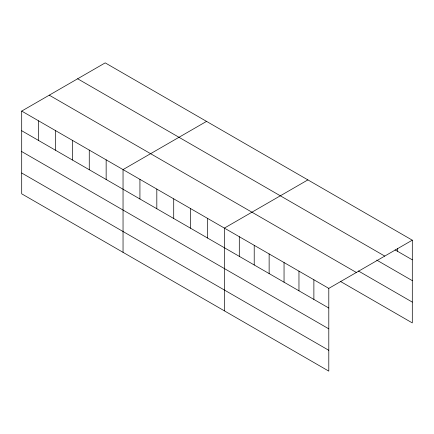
<?xml version="1.0" encoding="UTF-8"?>
<svg xmlns="http://www.w3.org/2000/svg" width="434" height="434" viewBox="0 0 434 434"><rect width="100%" height="100%" fill="white"/><g stroke="black" fill="none" stroke-linecap="round" stroke-linejoin="round"><path stroke-width="0.65" d="M21.7 111.082L328.798 288.382L328.798 371.13L21.7 193.824L21.7 111.082L105.202 62.87L412.3 240.176L412.3 322.918L340.587 281.514M206.546 121.384L123.044 169.591L123.044 252.338M307.885 179.893L224.383 228.1L224.383 310.847M328.798 288.382L412.3 240.176M395.086 249.886L412.3 259.825M77.648 78.782L384.746 256.082M376.728 260.107L412.3 280.646M358.37 270.962L412.3 302.097M49.254 95.176L356.352 272.476M21.7 130.732L328.798 308.031M21.7 151.553L328.798 328.853M21.7 173.003L328.798 350.309M397.381 248.503L397.381 251.21M313.88 279.773L313.88 299.422M298.966 271.158L298.966 290.807M284.048 262.548L284.048 282.198M269.134 253.939L269.134 273.588M254.215 245.324L254.215 264.973M239.302 236.714L239.302 256.364M207.495 218.351L207.495 238M190.602 208.597L190.602 228.246M173.714 198.848L173.714 218.497M156.82 189.094L156.82 208.743M139.932 179.345L139.932 198.994M106.151 159.842L106.151 179.492M89.263 150.088L89.263 169.737M72.37 140.339L72.37 159.989M55.481 130.585L55.481 150.235M38.588 120.836L38.588 140.486"/></g></svg>
